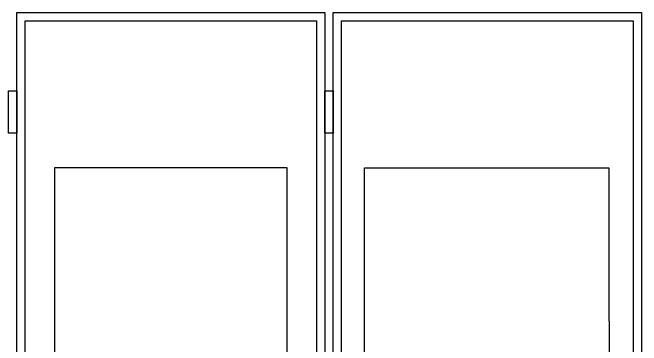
# Model space of a CAD drawing. Extents: x -66030 to 95157, y -13132 to 45879.
# Drawn here: x 21391 to 22916, y 5098 to 5904 of the extents above; entities that cross this region are included whole.
import ezdxf

# ---------------------------------------------------------------- set-up
doc = ezdxf.new("R2010")
doc.units = 0
doc.header["$LTSCALE"] = 100
doc.header["$MEASUREMENT"] = 0
doc.layers.add('7', color=105, linetype='CONTINUOUS')

msp = doc.modelspace()

# ---------------------------------------------------------------- linework, layer by layer
at = {"layer": '7'}
for points in [[(21401.6, 5903.8), (22148.5, 5903.8), (22148.5, 3842.3), (21401.6, 3842.3)], [(22168.9, 5903.8), (22915.8, 5903.8), (22915.8, 3842.3), (22168.9, 3842.3)], [(21421.6, 5883.8), (22128.5, 5883.8), (22128.5, 3862.3), (21421.6, 3862.3)], [(22188.9, 5883.8), (22895.8, 5883.8), (22895.8, 3862.3), (22188.9, 3862.3)], [(21381.2, 5714.2), (21401.6, 5714.2), (21401.6, 5611.8), (21381.2, 5611.8)], [(22148.5, 5714.2), (22168.9, 5714.2), (22168.9, 5611.8), (22148.5, 5611.8)], [(21493.8, 5528.2), (22056.3, 5528.2), (22056.3, 4039.8), (21493.8, 4039.8)], [(22244.1, 5527.9), (22837.1, 5527.9), (22838.7, 4039.5), (22245.6, 4039.5)]]:
    msp.add_lwpolyline(points, close=True, dxfattribs=at)

doc.saveas('drawing.dxf')
